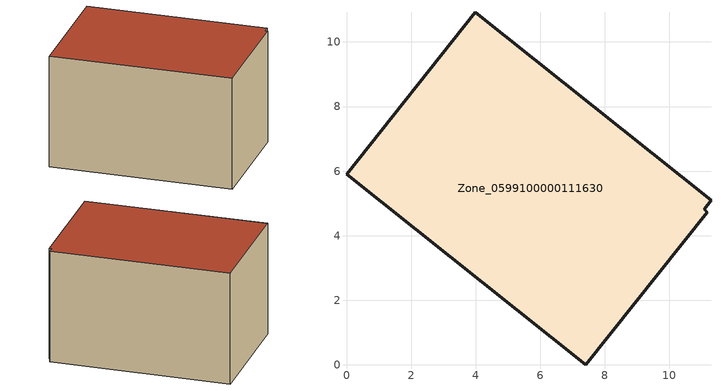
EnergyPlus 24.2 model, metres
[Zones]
Zone_0599100000111630
 floor ground (C_G): 11.18,4.73 7.41,0 0,5.91 3.99,10.93 11.29,5.11 11.07,4.82 z0.4
 wall outside (C_F): 11.29,5.11 3.99,10.93 0,5.91 7.41,0 11.18,4.73 11.07,4.82 11.29,5.11 z0.4:6.37
 roof outside (C_R): 7.41,0 11.18,4.73 11.07,4.82 11.29,5.11 3.99,10.93 0,5.91 z6.37
[BUILDING]
Pand.0599100000111630: North Axis=0; Terrain=City; Loads Convergence Tolerance Value=0.04; Temperature Convergence Tolerance Value=0.4; Solar Distribution=FullExterior; Maximum Number of Warmup Days=25; Minimum Number of Warmup Days=1
[Site:Location]
Rotterdam.The.Hague.AP_ZH_NLD Design_Conditions: Latitude=51.96; Longitude=4.45; Time Zone=1; Elevation=-4.5
[SITE:GROUNDTEMPERATURE:BUILDINGSURFACE]
18, 18, 18, 18, 18, 18, 18, 18, 18, 18, 18, 18
[MATERIAL] Thermal Absorptance=0.9; Solar Absorptance=0.7; Visible Absorptance=0.7
Name | Roughness | Thickness | Conductivity | Density | Specific Heat
G.TC.1946-1964 | MediumSmooth | 0.15 | 1 | 540 | 1210
F.TC.1946-1964 | Rough | 0.3 | 0.857143 | 1920 | 840
R.TC.1946-1964 | MediumRough | 0.2 | 0.235294 | 1500 | 1000
[CONSTRUCTION]
C_G: G.TC.1946-1964
C_F: F.TC.1946-1964
C_R: R.TC.1946-1964
[ZONE]
Zone_0599100000111630: Type=1; Multiplier=1; Ceiling Height=Autocalculate; Volume=Autocalculate; Floor Area=autocalculate; Part of Total Floor Area=Yes
[ZONEINFILTRATION:DESIGNFLOWRATE]
Infil_Zone_0599100000111630: Zone or ZoneList or Space or SpaceList=Zone_0599100000111630; Schedule=AlwaysOn; Design Flow Rate Calculation Method=Flow/Area; Flow Rate per Floor Area=0.003; Constant Term Coefficient=1; Temperature Term Coefficient=0; Velocity Term Coefficient=0; Velocity Squared Term Coefficient=0
[HVACTEMPLATE:ZONE:IDEALLOADSAIRSYSTEM]
Zone_0599100000111630: Maximum Heating Supply Air Temperature=50; Minimum Cooling Supply Air Temperature=13; Maximum Heating Supply Air Humidity Ratio=0.0156; Minimum Cooling Supply Air Humidity Ratio=0.0077; Heating Limit=NoLimit; Cooling Limit=NoLimit; Dehumidification Control Type=ConstantSensibleHeatRatio; Cooling Sensible Heat Ratio=0.7; Dehumidification Setpoint=60; Humidification Control Type=None; Humidification Setpoint=30; Outdoor Air Method=None; Outdoor Air Flow Rate per Person=0.00944; Outdoor Air Flow Rate per Zone Floor Area=0; Outdoor Air Flow Rate per Zone=0; Demand Controlled Ventilation Type=None; Outdoor Air Economizer Type=NoEconomizer; Heat Recovery Type=None; Sensible Heat Recovery Effectiveness=0.7; Latent Heat Recovery Effectiveness=0.65
[ZONECONTROL:THERMOSTAT]
ThermostatControl_Zone_0599100000111630: Zone or ZoneList=Zone_0599100000111630; Control Type Schedule=DualSetpointControlType; Control 1=Thermostat_Zone_0599100000111630; Temperature Difference Between Cutout And Setpoint=0
[THERMOSTATSETPOINT:DUALSETPOINT]
Thermostat_Zone_0599100000111630: Heating Setpoint Temperature Schedule=HeatingSetpoint_Zone_0599100000111630; Cooling Setpoint Temperature Schedule=CoolingSetpoint_Zone_0599100000111630
[SCHEDULE:COMPACT]
HeatingSetpoint_Zone_0599100000111630: Through: 12/31, For: AllDays, Until: 24:00, 21
CoolingSetpoint_Zone_0599100000111630: Through: 12/31, For: AllDays, Until: 24:00, 24
DualSetpointControlType: Through: 12/31, For: AllDays, Until: 24:00, 4
AlwaysOn: Through: 12/31, For: AllDays, Until: 24:00, 1
